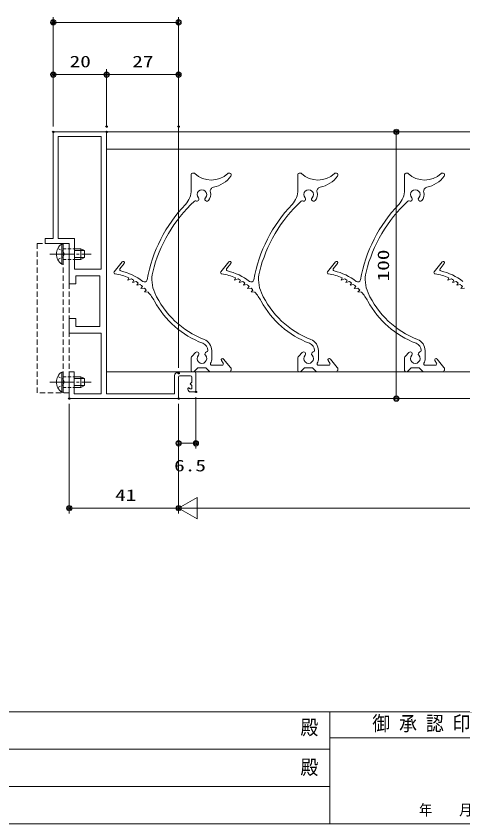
# Model space of a CAD drawing. Units: millimetres on the paper. Extents: x -395 to 395, y -281 to 281.
# Drawn here: x -52.3 to 115.2, y -281 to 21.9 of the extents above; entities that cross this region are included whole.
import ezdxf
from ezdxf.enums import TextEntityAlignment as Align

# ---------------------------------------------------------------- set-up
doc = ezdxf.new("R2010")
doc.units = ezdxf.units.MM
doc.header["$PDMODE"] = 32
doc.header["$PDSIZE"] = 0.5
for name, pattern in [('CHAIN2', [12, 9, -1, 1, -1]), ('DASHED1', [1.8, 1.2, -0.6]), ('DASHED2', [3, 2, -1])]:
    doc.linetypes.add(name, pattern=pattern)
for name, color, linetype, lineweight in [('0-0_USERZ', 3, 'Continuous', 9), ('0-1_F-1', 7, 'Continuous', 9), ('0-3__0-6_TITLE_WAKU', 7, 'Continuous', 9), ('0-5_0', 7, 'Continuous', 9), ('0-7_KATAZAI', 7, 'Continuous', 9), ('0-8_YSS_ZEN', 6, 'Continuous', 9), ('0-9_PARTS3', 134, 'Continuous', 9), ('0-B_1-2', 7, 'Continuous', 9), ('0-E_1-3', 3, 'DASHED2', 9)]:
    doc.layers.add(name, color=color, linetype=linetype, lineweight=lineweight)
doc.layers.add('0-6_Defpoints', color=7, linetype='Continuous')
doc.styles.add('ＭＳ ゴシック', font='')
doc.styles.get('ＭＳ ゴシック').set_extended_font_data('MS Gothic')

# ---------------------------------------------------------------- blocks, each defined once
blk = doc.blocks.new('図枠')
at = {"layer": '0-1_F-1'}
blk.add_lwpolyline([(790.6, 0), (0, 0), (0, 562), (790.6, 562)], close=True, dxfattribs=at)
at = {"layer": '0-3__0-6_TITLE_WAKU'}
for p, q in [((534.869, 42), (0, 42)), ((460.59, 42), (460.59, 0)), ((530.586, 32.28), (460.59, 32.28)), ((460.59, 28), (191.489, 28)), ((460.59, 14), (191.489, 14))]:
    blk.add_line(p, q, dxfattribs=at)
at = {"layer": '0-3__0-6_TITLE_WAKU', "style": 'ＭＳ ゴシック', "width": 0.9}
for s, height, p in [('殿', 5.462, (449.573, 31.787)), ('御 承 認 印', 5.459, (476.505, 33.282)), ('殿', 5.462, (449.573, 16.872)), ('年\u3000\u3000月\u3000\u3000日', 4.091, (494.019, 1.939))]:
    blk.add_text(s, height=height, dxfattribs=at).set_placement(p, align=Align.BOTTOM_LEFT)
blk = doc.blocks.new('ALW1')
at = {"layer": '0-5_0'}
blk.add_line((0, 0), (-1, 0), dxfattribs=at)
blk.add_lwpolyline([(-0.34641, -0.2), (0, 0), (-0.34641, 0.2)], close=True, dxfattribs=at)
blk = doc.blocks.new('WAKU-W')
at = {"layer": '0-5_0'}
for p, q in [((4.5, -3.75), (4.5, -3.5)), ((5.069, -3.778), (4.931, -3.922)), ((5.25, -3.7), (6, -3.7)), ((1.5, -8.5), (5.5, -8.5)), ((7, -10), (1, -10)), ((-26, -100), (-25.99, -100)), ((-26, -100), (-25.99, -100))]:
    blk.add_line(p, q, dxfattribs=at)
for points in [[(-26, -100), (-46, -100), (-46, -60), (-49, -60), (-49, -58.2), (-40, -58.2), (-40, -43), (-37.5, -43), (-37.5, -46), (-28.5, -46), (-28.5, -26.998), (-37.5, -26.998), (-37.5, -30), (-40, -30), (-40, -24.498), (-28, -24.498), (-28, -1.8), (-38.2, -1.8), (-38.2, -10), (-40, -10), (-40, 0), (1, 0), (1, -8)], [(-0.5, -8.5), (-0.5, -1.8), (-26, -1.8), (-26, -24.998), (-25.99, -24.998)], [(5.5, -2.5), (7.5, -2.5), (7.5, -9.5)], [(6, -8), (6, -6.1), (5.4, -5.5), (6, -4.9), (6, -3.7)], [(-26, -24.998), (-26, -48), (-25.99, -48)], [(-26, -48), (-26, -100), (-25.99, -100)]]:
    blk.add_lwpolyline(points, dxfattribs=at)
blk.add_lwpolyline([(-28, -98.2), (-28, -48.5), (-38, -48.5), (-38, -60), (-44.2, -60), (-44.2, -98.2)], close=True, dxfattribs=at)
for centre, radius, start, end in [((5.5, -3.5), 1, 90, 180), ((4.75, -3.75), 0.25, 180, 316.39718), ((5.25, -3.95), 0.25, 90, 136.39718), ((1, -8.5), 1.5, 180, 270), ((1.5, -8), 0.5, 180, 270), ((5.5, -8), 0.5, 270, 0), ((7, -9.5), 0.5, 270, 0)]:
    blk.add_arc(centre, radius, start, end, dxfattribs=at)
blk = doc.blocks.new('DOT1')
at = {"layer": '0-5_0'}
blk.add_line((0, 0), (-1, 0), dxfattribs=at)
for radius in [0.5, 0.325]:
    blk.add_circle((0, 0), radius, dxfattribs=at)
blk = doc.blocks.new('U18')
at = {"layer": '0-9_PARTS3'}
for p, q in [((-0.509, 3.75), (0, 3.75)), ((0, 3.75), (0, -3.75)), ((4.3, 2), (6.6, 2)), ((4.3, 1.346), (7.909, 1.346)), ((6.6, 2), (6.6, -2)), ((8, 1.3), (6.6, 2)), ((8, 1.3), (8, -1.3)), ((4.3, -1.346), (7.909, -1.346)), ((4.3, -2), (6.6, -2)), ((8, -1.3), (6.6, -2))]:
    blk.add_line(p, q, dxfattribs=at)
at = {"layer": '0-9_PARTS3', "linetype": 'CHAIN2'}
blk.add_line((-5, 0), (10.5, 0), dxfattribs=at)
at = {"layer": '0-9_PARTS3', "linetype": 'DASHED1'}
for p, q in [((0, 2), (4.3, 2)), ((0, -2), (4.3, -2))]:
    blk.add_line(p, q, dxfattribs=at)
at = {"layer": '0-9_PARTS3'}
blk.add_lwpolyline([(-0.509, 3.75), (-0.509, -3.75), (0, -3.75)], dxfattribs=at)
at = {"layer": '0-9_PARTS3', "linetype": 'DASHED1'}
for points in [[(-2.009, 2.05), (-0.154, 1.145), (0.455, 0)], [(-2.009, -2.05), (-0.154, -1.145), (0.455, 0)]]:
    blk.add_lwpolyline(points, dxfattribs=at)
at = {"layer": '0-9_PARTS3'}
blk.add_arc((2.027, 0), 4.527, 124.06671, 235.93329, dxfattribs=at)
blk = doc.blocks.new('U19')
at = {"layer": '0-9_PARTS3'}
for p, q in [((-0.509, 3.75), (0, 3.75)), ((0, 3.75), (0, -3.75)), ((4.1, 2), (6.6, 2)), ((4.1, 1.346), (7.909, 1.346)), ((6.6, 2), (6.6, -2)), ((8, 1.3), (6.6, 2)), ((8, 1.3), (8, -1.3)), ((4.1, -1.346), (7.909, -1.346)), ((4.1, -2), (6.6, -2)), ((8, -1.3), (6.6, -2))]:
    blk.add_line(p, q, dxfattribs=at)
at = {"layer": '0-9_PARTS3', "linetype": 'CHAIN2'}
blk.add_line((-5, 0), (10.5, 0), dxfattribs=at)
at = {"layer": '0-9_PARTS3', "linetype": 'DASHED1'}
for p, q in [((0, 2), (4.1, 2)), ((0, -2), (4.1, -2))]:
    blk.add_line(p, q, dxfattribs=at)
at = {"layer": '0-9_PARTS3'}
blk.add_lwpolyline([(-0.509, 3.75), (-0.509, -3.75), (0, -3.75)], dxfattribs=at)
at = {"layer": '0-9_PARTS3', "linetype": 'DASHED1'}
for points in [[(-2.009, 2.05), (-0.154, 1.145), (0.455, 0)], [(-2.009, -2.05), (-0.154, -1.145), (0.455, 0)]]:
    blk.add_lwpolyline(points, dxfattribs=at)
at = {"layer": '0-9_PARTS3'}
blk.add_arc((2.027, 0), 4.527, 124.06671, 235.93329, dxfattribs=at)
blk = doc.blocks.new('A$C0AB24780')
at = {"layer": '0-E_1-3'}
blk.add_line((-2.3, -1.799), (-2.3, -57.799), dxfattribs=at)
blk.add_lwpolyline([(0, -57.799), (0, -1.799), (-12, -1.799), (-12, -57.799)], close=True, dxfattribs=at)
at = {"layer": '0-9_PARTS3'}
for name, p in [('U19', (-2.3, -5.799)), ('U18', (-2.3, -53.799))]:
    blk.add_blockref(name, p, dxfattribs=at)

msp = doc.modelspace()

# ---------------------------------------------------------------- linework, layer by layer
at = {"layer": '0-0_USERZ'}
for p, q in [((-38.416, -19.531), (-38.416, 21.534)), ((8.588, -110.031), (8.588, 21.534)), ((6.588, 19.534), (-36.416, 19.534)), ((-38.416, -19.531), (-38.416, 1.959)), ((-18.412, -19.531), (-18.412, 1.959)), ((-18.412, -17.531), (-18.412, 1.959)), ((8.588, -17.531), (8.588, 1.959)), ((-20.412, -0.041), (-36.416, -0.041)), ((-16.412, -0.041), (6.588, -0.041)), ((-18.412, -21.531), (120.934, -21.531)), ((113.911, -21.531), (88.225, -21.531)), ((90.225, -119.531), (90.225, -23.531)), ((-18.412, -28.031), (120.934, -28.031)), ((-18.412, -111.531), (283.472, -111.531)), ((15.088, -121.031), (15.088, -140.279)), ((-32.416, -123.531), (-32.416, -164.629)), ((8.588, -121.531), (120.934, -121.531)), ((8.588, -123.531), (8.588, -164.629)), ((8.588, -123.531), (8.588, -140.279)), ((113.911, -121.531), (88.225, -121.531)), ((10.588, -138.279), (13.088, -138.279)), ((6.588, -162.629), (-30.416, -162.629))]:
    msp.add_line(p, q, dxfattribs=at)
at = {"layer": '0-6_Defpoints'}
for p in [(-38.416, 19.534), (-38.416, -0.041), (8.588, -0.041), (-18.412, -19.531), (8.588, -19.531), (-38.416, -21.531), (-18.412, -21.531), (90.225, -21.531), (8.588, -112.031), (15.088, -119.031), (-32.416, -121.531), (8.588, -121.531), (8.588, -121.531), (8.588, -121.531), (15.088, -138.279), (-32.416, -162.629)]:
    msp.add_point(p, dxfattribs=at)
at = {"layer": '0-8_YSS_ZEN'}
for p, q in [((8.588, -123.531), (8.588, -164.629)), ((28.588, -162.629), (236.472, -162.629))]:
    msp.add_line(p, q, dxfattribs=at)
at = {"layer": '0-B_1-2'}
for p, q in [((13.332, -37.531), (13.332, -43.23)), ((14.331, -37.031), (13.832, -37.031)), ((14.673, -37.167), (14.673, -37.167)), ((27.832, -37.031), (27.333, -37.031)), ((28.332, -37.745), (28.332, -37.531)), ((53.332, -37.531), (53.332, -43.23)), ((54.331, -37.031), (53.832, -37.031)), ((54.673, -37.167), (54.673, -37.167)), ((67.832, -37.031), (67.333, -37.031)), ((68.332, -37.745), (68.332, -37.531)), ((93.332, -37.531), (93.332, -43.23)), ((94.331, -37.031), (93.832, -37.031)), ((94.673, -37.167), (94.673, -37.167)), ((107.832, -37.031), (107.333, -37.031)), ((108.332, -37.745), (108.332, -37.531)), ((21.673, -42.296), (21.673, -42.296)), ((61.673, -42.296), (61.673, -42.296)), ((101.673, -42.296), (101.673, -42.296)), ((16.013, -46.257), (16.014, -46.257)), ((19.75, -47.278), (19.75, -47.277)), ((56.013, -46.257), (56.014, -46.257)), ((59.75, -47.278), (59.75, -47.277)), ((96.013, -46.257), (96.014, -46.257)), ((99.75, -47.278), (99.75, -47.277)), ((-13.113, -73.671), (-13.113, -73.671)), ((-1.088, -74.099), (-1.089, -74.099)), ((26.887, -73.671), (26.887, -73.671)), ((38.912, -74.099), (38.911, -74.099)), ((66.887, -73.671), (66.887, -73.671)), ((78.912, -74.099), (78.911, -74.099)), ((106.887, -73.671), (106.887, -73.671)), ((-4.833, -77.624), (-4.833, -77.624)), ((35.167, -77.624), (35.167, -77.624)), ((75.167, -77.624), (75.167, -77.624)), ((-0.374, -81.851), (-0.374, -81.851)), ((39.626, -81.851), (39.626, -81.851)), ((79.626, -81.851), (79.626, -81.851)), ((14.954, -104.246), (13.622, -105.578)), ((16.014, -105.306), (16.013, -105.306)), ((19.099, -104.052), (19.099, -104.052)), ((21.032, -106.531), (21.032, -103.556)), ((54.954, -104.246), (53.622, -105.578)), ((56.014, -105.306), (56.013, -105.306)), ((59.099, -104.052), (59.099, -104.052)), ((61.032, -106.531), (61.032, -103.556)), ((94.954, -104.246), (93.622, -105.578)), ((96.014, -105.306), (96.013, -105.306)), ((99.099, -104.052), (99.099, -104.052)), ((101.032, -106.531), (101.032, -103.556)), ((13.332, -106.282), (13.332, -111.031)), ((53.332, -106.282), (53.332, -111.031)), ((93.332, -106.282), (93.332, -111.031)), ((24.895, -109.031), (21.025, -109.031)), ((64.895, -109.031), (61.025, -109.031)), ((104.895, -109.031), (101.025, -109.031))]:
    msp.add_line(p, q, dxfattribs=at)
for points in [[(-12.606, -70.271), (-12.606, -70.271), (-15.608, -74.065)], [(-13.394, -72.879), (-11.822, -70.892), (-11.822, -70.892)], [(27.394, -70.271), (27.394, -70.271), (24.392, -74.065)], [(26.606, -72.879), (28.178, -70.892), (28.178, -70.892)], [(67.394, -70.271), (67.394, -70.271), (64.392, -74.065)], [(66.606, -72.879), (68.178, -70.892), (68.178, -70.892)], [(107.394, -70.271), (107.394, -70.271), (104.392, -74.065)], [(106.606, -72.879), (108.178, -70.892), (108.178, -70.892)], [(-10.034, -76.268), (-10.433, -77.185), (-9.127, -76.69)], [(-8.24, -77.159), (-8.729, -78.031), (-7.38, -77.67)], [(-6.544, -78.225), (-7.118, -79.044), (-5.74, -78.819)], [(29.966, -76.268), (29.567, -77.185), (30.873, -76.69)], [(31.76, -77.159), (31.271, -78.031), (32.62, -77.67)], [(33.456, -78.225), (32.882, -79.044), (34.26, -78.819)], [(69.966, -76.268), (69.567, -77.185), (70.873, -76.69)], [(71.76, -77.159), (71.271, -78.031), (72.62, -77.67)], [(73.456, -78.225), (72.882, -79.044), (74.26, -78.819)], [(109.966, -76.268), (109.567, -77.185), (110.873, -76.69)], [(111.76, -77.159), (111.271, -78.031), (112.62, -77.67)], [(113.456, -78.225), (112.882, -79.044), (114.26, -78.819)], [(-4.964, -79.455), (-5.617, -80.212), (-4.223, -80.126)], [(-3.514, -80.836), (-4.24, -81.525), (-2.844, -81.579)], [(35.036, -79.455), (34.383, -80.212), (35.777, -80.126)], [(36.486, -80.836), (35.76, -81.525), (37.156, -81.579)], [(75.036, -79.455), (74.383, -80.212), (75.777, -80.126)], [(76.486, -80.836), (75.76, -81.525), (77.156, -81.579)], [(115.036, -79.455), (114.383, -80.212), (115.777, -80.126)], [(24.677, -107.303), (25.311, -108.254), (25.311, -108.254)], [(28.097, -109.887), (25.482, -106.713), (25.482, -106.713)], [(64.677, -107.303), (65.311, -108.254), (65.311, -108.254)], [(68.097, -109.887), (65.482, -106.713), (65.482, -106.713)], [(104.677, -107.303), (105.311, -108.254), (105.311, -108.254)], [(108.097, -109.887), (105.482, -106.713), (105.482, -106.713)], [(13.832, -111.531), (14.332, -111.531), (15.832, -110.031), (18.832, -110.031), (20.332, -111.531), (27.332, -111.531)], [(53.832, -111.531), (54.332, -111.531), (55.832, -110.031), (58.832, -110.031), (60.332, -111.531), (67.332, -111.531)], [(93.832, -111.531), (94.332, -111.531), (95.832, -110.031), (98.832, -110.031), (100.332, -111.531), (107.332, -111.531)]]:
    msp.add_lwpolyline(points, dxfattribs=at)
for centre, radius, start, end in [((13.832, -37.531), 0.5, 90, 180), ((14.331, -37.531), 0.5, 46.818, 90), ((20.832, -30.604), 9, 226.818, 313.22179), ((19.642, -31.994), 10.5, 281.153, 324.42553), ((27.333, -37.531), 0.5, 90, 132.45123), ((27.832, -37.531), 0.5, 0, 90), ((27.832, -37.745), 0.5, 314.39187, 0), ((53.832, -37.531), 0.5, 90, 180), ((54.331, -37.531), 0.5, 46.818, 90), ((60.832, -30.604), 9, 226.818, 313.22179), ((59.642, -31.994), 10.5, 281.153, 324.42553), ((67.333, -37.531), 0.5, 90, 132.45123), ((67.832, -37.531), 0.5, 0, 90), ((67.832, -37.745), 0.5, 314.39187, 0), ((93.832, -37.531), 0.5, 90, 180), ((94.331, -37.531), 0.5, 46.818, 90), ((100.832, -30.604), 9, 226.818, 313.22179), ((99.642, -31.994), 10.5, 281.153, 324.42553), ((107.333, -37.531), 0.5, 90, 132.45123), ((107.832, -37.531), 0.5, 0, 90), ((107.832, -37.745), 0.5, 314.39187, 0), ((21.963, -43.768), 1.5, 101.153, 195.70026), ((61.963, -43.768), 1.5, 101.153, 195.70026), ((101.963, -43.768), 1.5, 101.153, 195.70026), ((5.332, -43.23), 8, 316.48396, 0), ((17.332, -45.031), 1.8, 317.20442, 222.895), ((17.332, -45.031), 3.3, 317.105, 15.06633), ((45.332, -43.23), 8, 316.48396, 0), ((57.332, -45.031), 1.8, 317.20442, 222.895), ((57.332, -45.031), 3.3, 317.105, 15.06633), ((85.332, -43.23), 8, 316.48396, 0), ((97.332, -45.031), 1.8, 317.20442, 222.895), ((97.332, -45.031), 3.3, 317.105, 15.06633), ((50.898, -86.736), 53.5, 132.82375, 166.338), ((14.868, -47.866), 0.5, 62.24437, 132.35765), ((15.464, -46.767), 0.75, 241.05745, 42.895), ((19.2, -46.767), 0.75, 136.86313, 317.105), ((90.898, -86.736), 53.5, 132.82375, 166.338), ((54.868, -47.866), 0.5, 62.24437, 132.35765), ((55.464, -46.767), 0.75, 241.05745, 42.895), ((59.2, -46.767), 0.75, 136.86313, 317.105), ((130.898, -86.736), 53.5, 132.82375, 166.338), ((94.868, -47.866), 0.5, 62.24437, 132.35765), ((95.464, -46.767), 0.75, 241.05745, 42.895), ((99.2, -46.767), 0.75, 136.86313, 317.105), ((50.898, -86.736), 55, 136.30129, 169.80847), ((90.898, -86.736), 55, 136.30129, 169.80847), ((130.898, -86.736), 55, 136.30129, 169.80847), ((-12.214, -70.581), 0.5, 321.644, 141.644), ((27.786, -70.581), 0.5, 321.644, 141.644), ((67.786, -70.581), 0.5, 321.644, 141.644), ((107.786, -70.581), 0.5, 321.644, 141.644), ((-15.168, -74.303), 0.5, 151.61759, 262.47501), ((-18.022, -94.603), 20, 66.45902, 81.98652), ((-12.998, -73.185), 0.5, 142.30903, 256.801), ((-18.022, -94.603), 21.5, 52.163, 76.801), ((10.572, -76.934), 12, 166.338, 204.191), ((24.832, -74.303), 0.5, 151.61759, 262.47501), ((21.978, -94.603), 20, 66.45902, 81.98652), ((27.002, -73.185), 0.5, 142.30903, 256.801), ((21.978, -94.603), 21.5, 52.163, 76.801), ((50.572, -76.934), 12, 166.338, 204.191), ((64.832, -74.303), 0.5, 151.61759, 262.47501), ((61.978, -94.603), 20, 66.45902, 81.98652), ((67.002, -73.185), 0.5, 142.30903, 256.801), ((61.978, -94.603), 21.5, 52.163, 76.801), ((90.572, -76.934), 12, 166.338, 204.191), ((104.832, -74.303), 0.5, 151.61759, 262.47501), ((101.978, -94.603), 20, 66.45902, 81.98652), ((107.002, -73.185), 0.5, 142.30903, 256.801), ((101.978, -94.603), 21.5, 52.163, 76.801), ((-18.022, -94.603), 20, 60.71912, 63.59318), ((-18.022, -94.603), 20, 54.97902, 57.85301), ((-4.22, -76.834), 1, 232.163, 350.19834), ((21.978, -94.603), 20, 60.71912, 63.59318), ((21.978, -94.603), 20, 54.97902, 57.85301), ((35.78, -76.834), 1, 232.163, 350.19834), ((61.978, -94.603), 20, 60.71912, 63.59318), ((61.978, -94.603), 20, 54.97902, 57.85301), ((75.78, -76.834), 1, 232.163, 350.19834), ((101.978, -94.603), 20, 60.71912, 63.59318), ((101.978, -94.603), 20, 54.97902, 57.85301), ((-18.022, -94.603), 20, 49.23902, 52.11313), ((-18.022, -94.603), 20, 43.49999, 46.37325), ((-18.022, -94.603), 20, 28.68169, 40.63403), ((21.978, -94.603), 20, 49.23902, 52.11313), ((21.978, -94.603), 20, 43.49999, 46.37325), ((21.978, -94.603), 20, 28.68169, 40.63403), ((61.978, -94.603), 20, 49.23902, 52.11313), ((61.978, -94.603), 20, 43.49999, 46.37325), ((61.978, -94.603), 20, 28.68169, 40.63403), ((101.978, -94.603), 20, 49.23902, 52.11313), ((30.184, -68.123), 33.5, 204.191, 248.9725), ((70.184, -68.123), 33.5, 204.191, 248.9725), ((110.184, -68.123), 33.5, 204.191, 248.9725), ((30.184, -68.123), 35, 208.8371, 248.9671), ((70.184, -68.123), 35, 208.8371, 248.9671), ((110.184, -68.123), 35, 208.8371, 248.9671), ((16.532, -103.586), 4.5, 0.38197, 68.746), ((56.532, -103.586), 4.5, 0.38197, 68.746), ((96.532, -103.586), 4.5, 0.38197, 68.746), ((16.532, -103.586), 3, 0.49606, 68.69571), ((56.532, -103.586), 3, 0.49606, 68.69571), ((96.532, -103.586), 3, 0.49606, 68.69571), ((14.332, -106.282), 1, 135.25093, 180), ((15.464, -104.796), 0.75, 317.105, 132.83064), ((17.332, -106.531), 1.8, 137.105, 42.79558), ((19.2, -104.796), 0.75, 97.73, 223.13687), ((19.032, -103.557), 0.5, 277.73, 359.59587), ((54.332, -106.282), 1, 135.25093, 180), ((55.464, -104.796), 0.75, 317.105, 132.83064), ((57.332, -106.531), 1.8, 137.105, 42.79558), ((59.2, -104.796), 0.75, 97.73, 223.13687), ((59.032, -103.557), 0.5, 277.73, 359.59587), ((94.332, -106.282), 1, 135.25093, 180), ((95.464, -104.796), 0.75, 317.105, 132.83064), ((97.332, -106.531), 1.8, 137.105, 42.79558), ((99.2, -104.796), 0.75, 97.73, 223.13687), ((99.032, -103.557), 0.5, 277.73, 359.59587), ((21.025, -108.531), 0.5, 150.94886, 270), ((17.332, -106.531), 3.7, 331.64584, 0), ((25.096, -107.031), 0.5, 39.486, 212.93314), ((24.895, -108.531), 0.5, 270, 33.733), ((61.025, -108.531), 0.5, 150.94886, 270), ((57.332, -106.531), 3.7, 331.64584, 0), ((65.096, -107.031), 0.5, 39.486, 212.93314), ((64.895, -108.531), 0.5, 270, 33.733), ((101.025, -108.531), 0.5, 150.94886, 270), ((97.332, -106.531), 3.7, 331.64584, 0), ((105.096, -107.031), 0.5, 39.486, 212.93314), ((104.895, -108.531), 0.5, 270, 33.733), ((13.832, -111.031), 0.5, 180, 270), ((27.332, -110.531), 1, 270, 40.08654), ((53.832, -111.031), 0.5, 180, 270), ((67.332, -110.531), 1, 270, 40.08654), ((93.832, -111.031), 0.5, 180, 270), ((107.332, -110.531), 1, 270, 40.08654)]:
    msp.add_arc(centre, radius, start, end, dxfattribs=at)

# ---------------------------------------------------------------- block references
at = {"layer": '0-0_USERZ'}
msp.add_blockref('図枠', (-395.3, -281), dxfattribs=at)
at = {"layer": '0-0_USERZ', "xscale": 2, "yscale": 2}
for p, rotation in [((-38.416, 19.534), 180), ((-38.416, -0.041), 180), ((-18.412, -0.041), 180), ((90.225, -21.531), 90), ((90.225, -121.531), 270), ((8.588, -138.279), 180), ((-32.416, -162.629), 180)]:
    msp.add_blockref('DOT1', p, dxfattribs=dict(at, rotation=rotation))
for p in [(8.588, 19.534), (-18.412, -0.041), (8.588, -0.041), (15.088, -138.279), (8.588, -162.629)]:
    msp.add_blockref('DOT1', p, dxfattribs=at)
at = {"layer": '0-0_USERZ', "xscale": -1, "rotation": 180}
msp.add_blockref('A$C0AB24780', (-32.412, -121.13), dxfattribs=at)
at = {"layer": '0-7_KATAZAI', "xscale": -1, "rotation": 180}
msp.add_blockref('WAKU-W', (7.588, -121.531), dxfattribs=at)
at = {"layer": '0-8_YSS_ZEN', "xscale": 20, "yscale": 20, "rotation": 180}
msp.add_blockref('ALW1', (8.588, -162.629), dxfattribs=at)

# ---------------------------------------------------------------- texts
at = {"layer": '0-0_USERZ', "style": 'ＭＳ ゴシック', "width": 1.35}
for s, p in [('20', (-32.271, 1.376)), ('27', (-8.769, 1.376)), ('6.5', (6.92, -150.127)), ('41', (-15.192, -161.212))]:
    msp.add_text(s, height=4.333, dxfattribs=at).set_placement(p, align=Align.BOTTOM_LEFT)
msp.add_text('100', height=4.333, rotation=90, dxfattribs=at).set_placement((88.808, -77.606), align=Align.BOTTOM_LEFT)

doc.saveas('drawing.dxf')
